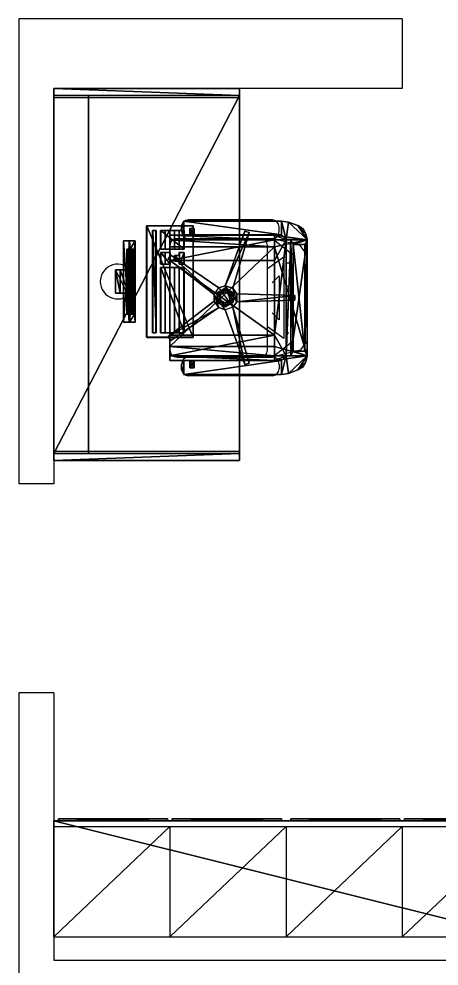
# Model space of a CAD drawing. Header units: metres. Extents: x -46 to 153, y -1 to 83.
# Drawn here: x 15.957 to 17.766, y 39.539 to 43.614 of the extents above; entities that cross this region are included whole.
import ezdxf

# ---------------------------------------------------------------- set-up
doc = ezdxf.new("R2010")
doc.units = ezdxf.units.M
doc.header["$LTSCALE"] = 0.018
for name, color, linetype in [('3DFLOOR', 3, 'Continuous'), ('3DFURNIT', 2, 'Continuous'), ('3DKITBATH', 3, 'Continuous'), ('FLOOR', 3, 'Continuous'), ('FURNITUR', 2, 'Continuous'), ('LAYER-ON', 4, 'Continuous')]:
    doc.layers.add(name, color=color, linetype=linetype)

# ---------------------------------------------------------------- blocks, each defined once
blk = doc.blocks.new('cwof243')
at = {"layer": 'FURNITUR'}
for p, q in [((0, 0), (0, -0.8)), ((1.6, 0), (0, 0)), ((0.04, 0), (0.04, -0.8)), ((1.56, -0.8), (1.56, 0)), ((1.6, -0.8), (1.6, 0)), ((0, -0.8), (1.6, -0.8))]:
    blk.add_line(p, q, dxfattribs=at)
at = {"layer": '3DFURNIT', "color": 235}
mesh = blk.add_polyface(dxfattribs=at)
corners = [(0, 0), (1.57, 0), (0.03, 0), (1.6, 0), (0, -0.8), (0.03, -0.8), (1.57, -0.8), (1.6, -0.8), (0, -0.8, 0.75), (0.03, 0, 0.75), (0, 0, 0.75), (0.03, -0.8, 0.75), (1.6, -0.8, 0.75), (1.6, 0, 0.75), (1.57, 0, 0.75), (1.57, -0.8, 0.75)]
mesh.append_faces([[corners[k] for k in face] for face in [(8, 10, 4, 4), (0, 4, 10, 10), (1, 14, 3, 3), (13, 3, 14, 14), (11, 5, 9, 9), (2, 9, 5, 5), (11, 8, 5, 5), (4, 5, 8, 8), (8, 11, 10, 10), (9, 10, 11, 11)]], dxfattribs={"vtx1": -1, "vtx2": -1, "color": 235})
mesh.append_faces([[corners[k] for k in face] for face in [(6, 15, 14, 14), (14, 1, 6, 6), (9, 2, 0, 0), (0, 10, 9, 9), (13, 12, 7, 7), (7, 3, 13, 13), (12, 15, 6, 6), (6, 7, 12, 12), (15, 12, 13, 13), (13, 14, 15, 15)]], dxfattribs={"vtx2": -1, "vtx3": -1, "color": 235})
mesh = blk.add_polyface(dxfattribs=at)
corners = [(1.57, 0, 0.72), (0.03, 0, 0.72), (0.03, -0.15, 0.3), (1.57, -0.15, 0.72), (1.57, -0.15, 0.3), (0.03, -0.15, 0.72), (1.57, -0.8, 0.72), (0.03, -0.8, 0.72), (0.03, -0.8, 0.75), (1.57, -0.8, 0.75), (1.57, 0, 0.75), (0.03, 0, 0.75)]
mesh.append_faces([[corners[k] for k in face] for face in [(2, 5, 4, 4), (3, 4, 5, 5), (8, 7, 9, 9), (6, 9, 7, 7)]], dxfattribs={"vtx1": -1, "vtx2": -1, "color": 235})
mesh.append_faces([[corners[k] for k in face] for face in [(1, 11, 10, 10), (10, 0, 1, 1), (11, 8, 9, 9), (9, 10, 11, 11)]], dxfattribs={"vtx2": -1, "vtx3": -1, "color": 235})
blk = doc.blocks.new('cwof125')
at = {"layer": '3DFURNIT', "color": 185, "extrusion": (0, -1, 0)}
for p, q in [((-0.15, 0.5, 0.6), (-0.15, 0.5125, 0.85)), ((-0.05, 0.51, 0.8), (-0.05, 0.5, 0.65)), ((0.05, 0.5, 0.65), (0.05, 0.51, 0.8)), ((0.15, 0.5, 0.6), (0.15, 0.5125, 0.85))]:
    blk.add_line(p, q, dxfattribs=at)
at = {"layer": 'FURNITUR'}
for p, q in [((-0.185, 0.59), (-0.225, 0.56)), ((-0.185, 0.59), (0.185, 0.59)), ((0.185, 0.59), (0.225, 0.56)), ((-0.225, 0.56), (-0.255, 0.44)), ((-0.255, 0.44), (-0.185, 0.53)), ((-0.185, 0.53), (0.185, 0.53)), ((0.255, 0.44), (0.185, 0.53)), ((0.225, 0.56), (0.255, 0.44)), ((-0.175, 0.49), (-0.125, 0.42)), ((-0.175, 0.49), (0.175, 0.49)), ((0.175, 0.49), (0.125, 0.42)), ((-0.285, 0.47), (-0.305, 0.47)), ((-0.095, 0.47), (-0.065, 0.44)), ((-0.095, 0.47), (0.095, 0.47)), ((0.095, 0.47), (0.065, 0.44)), ((0.285, 0.47), (0.305, 0.47)), ((-0.335, 0.44), (-0.335, 0.08)), ((-0.255, 0.03), (-0.255, 0.44)), ((0.225, 0.42), (-0.225, 0.42)), ((0.255, 0.03), (0.255, 0.44)), ((0.335, 0.44), (0.335, 0.08)), ((-0.305, 0.05), (-0.285, 0.05)), ((0.305, 0.05), (0.285, 0.05)), ((-0.225, 0), (0.225, 0))]:
    blk.add_line(p, q, dxfattribs=at)
for centre, start, end in [((-0.305, 0.44), 90, 180), ((-0.285, 0.44), 0, 90), ((0.285, 0.44), 90, 180), ((0.305, 0.44), 0, 90), ((-0.225, 0.39), 90, 180), ((0.225, 0.39), 0, 90), ((-0.305, 0.08), 180, 270), ((-0.285, 0.08), 270, 0), ((0.285, 0.08), 180, 270), ((0.305, 0.08), 270, 0), ((-0.225, 0.03), 180, 270), ((0.225, 0.03), 270, 0)]:
    blk.add_arc(centre, 0.03, start, end, dxfattribs=at)
at = {"layer": '3DFURNIT', "color": 231}
mesh = blk.add_polyface(dxfattribs=at)
corners = [(-0.2706, 0.06, 0.6), (-0.2706, 0.48, 0.6), (-0.2506, 0.5, 0.6), (-0.2506, 0.59, 0.6), (-0.2756, 0.585, 0.6), (-0.2956, 0.575, 0.6), (-0.3106, 0.55, 0.6), (-0.3256, 0.51, 0.6), (-0.3306, 0.48, 0.6), (-0.3306, 0.06, 0.6), (-0.3106, 0.05, 0.6), (-0.2906, 0.05, 0.6), (-0.2956, 0.575, 0.64), (-0.2756, 0.585, 0.64), (-0.3106, 0.55, 0.64), (-0.3256, 0.51, 0.64), (-0.2506, 0.5, 0.64), (-0.2506, 0.59, 0.64), (-0.2987, 0.085, 0.6), (-0.27, 0.085, 0.6), (-0.3106, 0.05, 0.64), (-0.2906, 0.05, 0.64), (-0.3306, 0.48, 0.64), (-0.3306, 0.06, 0.64), (-0.2706, 0.06, 0.64), (-0.2706, 0.48, 0.64), (-0.27, 0.105, 0.6), (-0.2987, 0.105, 0.6), (-0.2987, 0.105, 0.45), (-0.27, 0.085, 0.4), (-0.2987, 0.085, 0.45), (-0.27, 0.105, 0.4)]
mesh.append_faces([[corners[k] for k in face] for face in [(29, 18, 30, 30), (27, 31, 28, 28)]], dxfattribs={"vtx0": -1, "vtx2": -1, "color": 231})
mesh.append_faces([[corners[k] for k in face] for face in [(14, 17, 13, 13), (16, 15, 22, 22), (22, 25, 16, 16), (17, 14, 15, 15), (15, 16, 17, 17), (25, 22, 23, 23), (23, 24, 25, 25)]], dxfattribs={"vtx0": -1, "vtx2": -1, "vtx3": -1, "color": 231})
mesh.append_faces([[corners[k] for k in face] for face in [(11, 0, 21, 21), (24, 21, 0, 0), (31, 26, 29, 29), (19, 29, 26, 26), (2, 3, 16, 16), (17, 16, 3, 3), (0, 1, 24, 24), (25, 24, 1, 1), (1, 2, 25, 25), (16, 25, 2, 2), (3, 4, 17, 17), (13, 17, 4, 4), (4, 5, 13, 13), (12, 13, 5, 5), (5, 6, 12, 12), (14, 12, 6, 6), (6, 7, 14, 14), (15, 14, 7, 7), (7, 8, 15, 15), (22, 15, 8, 8), (27, 28, 18, 18), (30, 18, 28, 28), (8, 9, 22, 22), (23, 22, 9, 9), (9, 10, 23, 23), (20, 23, 10, 10), (19, 18, 29, 29), (10, 11, 20, 20), (21, 20, 11, 11), (26, 27, 19, 19), (18, 19, 27, 27), (28, 31, 30, 30), (29, 30, 31, 31)]], dxfattribs={"vtx1": -1, "vtx2": -1, "color": 231})
mesh.append_faces([[corners[k] for k in face] for face in [(21, 24, 23, 23)]], dxfattribs={"vtx1": -1, "vtx2": -1, "vtx3": -1, "color": 231})
mesh.append_faces([[corners[k] for k in face] for face in [(13, 12, 14, 14), (23, 20, 21, 21), (27, 26, 31, 31)]], dxfattribs={"vtx2": -1, "vtx3": -1, "color": 231})
at = {"layer": '3DFURNIT', "color": 185}
mesh = blk.add_polyface(dxfattribs=at)
corners = [(0.23, 0.58, 0.95), (-0.23, 0.58, 0.95), (-0.23, 0.53, 0.95), (0.23, 0.53, 0.95), (0.25, 0.59, 0.93), (-0.25, 0.59, 0.93), (0.25, 0.52, 0.93), (-0.25, 0.52, 0.93), (-0.16, 0.45, 0.42), (-0.25, 0.45, 0.45), (-0.25, 0.5, 0.6), (-0.27, 0.45, 0.45), (-0.22, 0.45, 0.35), (-0.27, 0.45, 0.4), (-0.25, 0.59, 0.6), (-0.25, 0.45, 0.37), (0.27, 0.45, 0.45), (0.16, 0.45, 0.42), (0.25, 0.45, 0.45), (0.25, 0.5, 0.6), (0.27, 0.45, 0.4), (0.25, 0.45, 0.37), (0.21, 0.45, 0.35), (0.25, 0.59, 0.6), (-0.27, 0, 0.45), (-0.25, 0, 0.45), (-0.25, 0, 0.37), (-0.27, 0, 0.4), (-0.22, 0, 0.35), (-0.16, 0, 0.42), (0.27, 0, 0.45), (0.25, 0, 0.45), (0.16, 0, 0.42), (0.21, 0, 0.35), (0.25, 0, 0.37), (0.27, 0, 0.4)]
mesh.append_faces([[corners[k] for k in face] for face in [(32, 35, 31, 31)]], dxfattribs={"vtx0": -1, "vtx1": -1, "vtx2": -1, "color": 185})
mesh.append_faces([[corners[k] for k in face] for face in [(28, 29, 27, 27), (35, 32, 33, 33)]], dxfattribs={"vtx0": -1, "vtx1": -1, "vtx2": -1, "vtx3": -1, "color": 185})
mesh.append_faces([[corners[k] for k in face] for face in [(3, 4, 0, 0), (5, 0, 4, 4), (5, 2, 1, 1), (3, 7, 6, 6), (12, 23, 22, 22), (27, 15, 26, 26), (26, 12, 28, 28), (33, 21, 34, 34), (34, 20, 35, 35), (31, 17, 32, 32), (29, 9, 25, 25), (14, 11, 10, 10), (15, 14, 12, 12), (23, 16, 20, 20), (21, 23, 20, 20)]], dxfattribs={"vtx0": -1, "vtx2": -1, "color": 185})
mesh.append_faces([[corners[k] for k in face] for face in [(27, 29, 25, 25)]], dxfattribs={"vtx0": -1, "vtx2": -1, "vtx3": -1, "color": 185})
mesh.append_faces([[corners[k] for k in face] for face in [(7, 2, 5, 5), (2, 7, 3, 3), (5, 14, 7, 7), (10, 7, 14, 14), (4, 6, 5, 5), (7, 5, 6, 6), (8, 17, 10, 10), (19, 10, 17, 17), (13, 11, 14, 14), (13, 14, 15, 15), (30, 31, 35, 35)]], dxfattribs={"vtx1": -1, "vtx2": -1, "color": 185})
mesh.append_faces([[corners[k] for k in face] for face in [(28, 33, 29, 29), (32, 29, 33, 33)]], dxfattribs={"vtx1": -1, "vtx2": -1, "vtx3": -1, "color": 185})
mesh.append_faces([[corners[k] for k in face] for face in [(8, 10, 9, 9), (18, 16, 19, 19), (9, 10, 11, 11), (17, 18, 19, 19)]], dxfattribs={"vtx2": -1, "color": 185})
mesh.append_faces([[corners[k] for k in face] for face in [(3, 6, 4, 4), (5, 1, 0, 0), (29, 32, 17, 17), (17, 8, 29, 29), (31, 30, 16, 16), (16, 18, 31, 31), (24, 25, 9, 9), (9, 11, 24, 24), (2, 3, 0, 0), (0, 1, 2, 2), (30, 35, 20, 20), (20, 16, 30, 30), (23, 4, 6, 6), (6, 19, 23, 23), (27, 24, 11, 11), (11, 13, 27, 27), (4, 23, 14, 14), (14, 5, 4, 4), (33, 28, 12, 12), (12, 22, 33, 33), (19, 6, 7, 7), (7, 10, 19, 19), (12, 14, 23, 23), (27, 13, 15, 15), (26, 15, 12, 12), (33, 22, 21, 21), (34, 21, 20, 20), (31, 18, 17, 17), (29, 8, 9, 9), (23, 19, 16, 16), (21, 22, 23, 23), (25, 24, 27, 27), (27, 26, 28, 28), (33, 34, 35, 35)]], dxfattribs={"vtx2": -1, "vtx3": -1, "color": 185})
at = {"layer": '3DFURNIT', "color": 231}
mesh = blk.add_polyface(dxfattribs=at)
corners = [(0.27, 0.06, 0.6), (0.27, 0.48, 0.6), (0.25, 0.5, 0.6), (0.25, 0.59, 0.6), (0.275, 0.585, 0.6), (0.295, 0.575, 0.6), (0.31, 0.55, 0.6), (0.325, 0.51, 0.6), (0.33, 0.48, 0.6), (0.33, 0.06, 0.6), (0.31, 0.05, 0.6), (0.29, 0.05, 0.6), (0.295, 0.575, 0.64), (0.275, 0.585, 0.64), (0.31, 0.55, 0.64), (0.25, 0.5, 0.64), (0.325, 0.51, 0.64), (0.25, 0.59, 0.64), (0.2727, 0.085, 0.6), (0.3013, 0.085, 0.6), (0.31, 0.05, 0.64), (0.29, 0.05, 0.64), (0.33, 0.48, 0.64), (0.27, 0.06, 0.64), (0.33, 0.06, 0.64), (0.27, 0.48, 0.64), (0.2727, 0.105, 0.6), (0.3013, 0.105, 0.6), (0.3013, 0.105, 0.45), (0.3013, 0.085, 0.45), (0.2727, 0.085, 0.4), (0.2727, 0.105, 0.4)]
mesh.append_faces([[corners[k] for k in face] for face in [(17, 14, 13, 13), (16, 15, 22, 22), (25, 22, 15, 15), (14, 17, 16, 16), (15, 16, 17, 17), (22, 25, 24, 24), (23, 24, 25, 25)]], dxfattribs={"vtx0": -1, "vtx1": -1, "vtx2": -1, "color": 231})
mesh.append_faces([[corners[k] for k in face] for face in [(19, 30, 29, 29), (31, 27, 28, 28)]], dxfattribs={"vtx0": -1, "vtx2": -1, "color": 231})
mesh.append_faces([[corners[k] for k in face] for face in [(12, 13, 14, 14), (20, 24, 21, 21), (26, 27, 31, 31)]], dxfattribs={"vtx1": -1, "vtx2": -1, "color": 231})
mesh.append_faces([[corners[k] for k in face] for face in [(23, 21, 24, 24)]], dxfattribs={"vtx1": -1, "vtx2": -1, "vtx3": -1, "color": 231})
mesh.append_faces([[corners[k] for k in face] for face in [(0, 11, 21, 21), (21, 23, 0, 0), (26, 31, 30, 30), (30, 18, 26, 26), (3, 2, 15, 15), (15, 17, 3, 3), (1, 0, 23, 23), (23, 25, 1, 1), (2, 1, 25, 25), (25, 15, 2, 2), (4, 3, 17, 17), (17, 13, 4, 4), (5, 4, 13, 13), (13, 12, 5, 5), (6, 5, 12, 12), (12, 14, 6, 6), (7, 6, 14, 14), (14, 16, 7, 7), (8, 7, 16, 16), (16, 22, 8, 8), (28, 27, 19, 19), (19, 29, 28, 28), (9, 8, 22, 22), (22, 24, 9, 9), (10, 9, 24, 24), (24, 20, 10, 10), (19, 18, 30, 30), (11, 10, 20, 20), (20, 21, 11, 11), (27, 26, 18, 18), (18, 19, 27, 27), (31, 28, 29, 29), (29, 30, 31, 31)]], dxfattribs={"vtx2": -1, "vtx3": -1, "color": 231})
at = {"layer": '3DFURNIT', "color": 210}
mesh = blk.add_polyface(dxfattribs=at)
corners = [(-0.2811, 0.341), (-0.2873, 0.322), (-0.0517, 0.238), (-0.0427, 0.2101), (-0.1839, 0.0037), (-0.1677, -0.0081), (-0.015, 0.19), (0.0143, 0.19), (0.167, -0.0081), (0.1832, 0.0037), (0.042, 0.2101), (0.0511, 0.238), (0.2866, 0.322), (0.2805, 0.341), (0.0405, 0.2705), (0.0168, 0.2878), (0.0097, 0.5378), (-0.0103, 0.5378), (-0.0174, 0.2878), (-0.0412, 0.2705), (0.1832, 0.0037, 0.05), (0.0143, 0.19, 0.05), (0.167, -0.0081, 0.05), (0.042, 0.2101, 0.05), (0.0097, 0.5378, 0.05), (-0.0103, 0.5378, 0.05), (0.2805, 0.341, 0.05), (0.0511, 0.238, 0.05), (0.2866, 0.322, 0.05), (0.0405, 0.2705, 0.05), (-0.0174, 0.2878, 0.05), (0.0168, 0.2878, 0.05), (-0.2873, 0.322, 0.05), (-0.0412, 0.2705, 0.05), (-0.2811, 0.341, 0.05), (-0.0517, 0.238, 0.05), (-0.1677, -0.0081, 0.05), (-0.0427, 0.2101, 0.05), (-0.1839, 0.0037, 0.05), (-0.015, 0.19, 0.05)]
mesh.append_faces([[corners[k] for k in face] for face in [(35, 31, 33, 33)]], dxfattribs={"vtx0": -1, "vtx1": -1, "vtx2": -1, "vtx3": -1, "color": 210})
mesh.append_faces([[corners[k] for k in face] for face in [(19, 0, 33, 33), (34, 33, 0, 0), (0, 1, 34, 34), (32, 34, 1, 1), (1, 2, 32, 32), (35, 32, 2, 2), (2, 3, 35, 35), (37, 35, 3, 3), (3, 4, 37, 37), (38, 37, 4, 4), (4, 5, 38, 38), (36, 38, 5, 5), (5, 6, 36, 36), (39, 36, 6, 6), (6, 7, 39, 39), (21, 39, 7, 7), (7, 8, 21, 21), (22, 21, 8, 8), (8, 9, 22, 22), (20, 22, 9, 9), (9, 10, 20, 20), (23, 20, 10, 10), (10, 11, 23, 23), (27, 23, 11, 11), (11, 12, 27, 27), (28, 27, 12, 12), (12, 13, 28, 28), (26, 28, 13, 13), (13, 14, 26, 26), (29, 26, 14, 14), (14, 15, 29, 29), (31, 29, 15, 15), (15, 16, 31, 31), (24, 31, 16, 16), (16, 17, 24, 24), (25, 24, 17, 17), (17, 18, 25, 25), (30, 25, 18, 18), (18, 19, 30, 30), (33, 30, 19, 19), (20, 23, 22, 22), (26, 29, 28, 28), (27, 28, 29, 29), (32, 35, 34, 34), (36, 39, 38, 38), (37, 38, 39, 39)]], dxfattribs={"vtx1": -1, "vtx2": -1, "color": 210})
mesh.append_faces([[corners[k] for k in face] for face in [(39, 21, 23, 23), (21, 22, 23, 23), (25, 30, 31, 31), (29, 31, 35, 35), (30, 33, 31, 31), (33, 34, 35, 35)]], dxfattribs={"vtx1": -1, "vtx2": -1, "vtx3": -1, "color": 210})
mesh.append_faces([[corners[k] for k in face] for face in [(23, 27, 39, 39), (31, 24, 25, 25), (35, 37, 29, 29)]], dxfattribs={"vtx2": -1, "vtx3": -1, "color": 210})
mesh = blk.add_polyface(dxfattribs=at)
corners = [(-0.013, 0.2178, 0.05), (-0.013, 0.2178, 0.26), (-0.013, 0.2178, 0.12), (-0.013, 0.2178, 0.19), (-0.013, 0.2178, 0.33), (-0.0217, 0.2028, 0.07), (-0.0217, 0.2028, 0.28), (-0.0217, 0.2028, 0.14), (-0.0217, 0.2028, 0.21), (-0.0217, 0.2028, 0.35), (-0.0217, 0.2028, 0.1), (-0.013, 0.2178, 0.12), (-0.0217, 0.2028, 0.31), (-0.013, 0.2178, 0.33), (-0.0217, 0.2028, 0.17), (-0.013, 0.2178, 0.19), (-0.0217, 0.2028, 0.24), (-0.013, 0.2178, 0.26), (-0.0217, 0.2028, 0.38), (-0.013, 0.2178, 0.4), (0.0097, 0.2178, 0.05), (0.0097, 0.2178, 0.26), (0.0097, 0.2178, 0.12), (0.0097, 0.2178, 0.19), (0.0097, 0.2178, 0.33), (0.0183, 0.2028, 0.07), (0.0183, 0.2028, 0.28), (0.0183, 0.2028, 0.14), (0.0183, 0.2028, 0.21), (0.0183, 0.2028, 0.35), (0.0183, 0.2028, 0.1), (0.0097, 0.2178, 0.12), (0.0183, 0.2028, 0.31), (0.0097, 0.2178, 0.33), (0.0183, 0.2028, 0.17), (0.0097, 0.2178, 0.19), (0.0183, 0.2028, 0.24), (0.0097, 0.2178, 0.26), (0.0183, 0.2028, 0.38), (0.0097, 0.2178, 0.4), (0.021, 0.2374, 0.05), (0.021, 0.2374, 0.26), (0.021, 0.2374, 0.12), (0.021, 0.2374, 0.19), (0.021, 0.2374, 0.33), (0.0383, 0.2374, 0.07), (0.0383, 0.2374, 0.28), (0.0383, 0.2374, 0.14), (0.0383, 0.2374, 0.21), (0.0383, 0.2374, 0.35), (0.0383, 0.2374, 0.1), (0.021, 0.2374, 0.12), (0.0383, 0.2374, 0.31), (0.021, 0.2374, 0.33), (0.0383, 0.2374, 0.17), (0.021, 0.2374, 0.19), (0.0383, 0.2374, 0.24), (0.021, 0.2374, 0.26), (0.0383, 0.2374, 0.38), (0.021, 0.2374, 0.4), (0.0097, 0.2571, 0.05), (0.0097, 0.2571, 0.26), (0.0097, 0.2571, 0.12), (0.0097, 0.2571, 0.19), (0.0097, 0.2571, 0.33), (0.0183, 0.2721, 0.07), (0.0183, 0.2721, 0.28), (0.0183, 0.2721, 0.14), (0.0183, 0.2721, 0.21), (0.0183, 0.2721, 0.35), (0.0183, 0.2721, 0.1), (0.0097, 0.2571, 0.12), (0.0183, 0.2721, 0.31), (0.0097, 0.2571, 0.33), (0.0183, 0.2721, 0.17), (0.0097, 0.2571, 0.19), (0.0183, 0.2721, 0.24), (0.0097, 0.2571, 0.26), (0.0183, 0.2721, 0.38), (0.0097, 0.2571, 0.4), (-0.013, 0.2571, 0.05), (-0.0244, 0.2374, 0.05), (-0.013, 0.2571, 0.26), (-0.0244, 0.2374, 0.26), (-0.013, 0.2571, 0.12), (-0.0244, 0.2374, 0.12), (-0.013, 0.2571, 0.19), (-0.0244, 0.2374, 0.19), (-0.013, 0.2571, 0.33), (-0.0244, 0.2374, 0.33), (-0.0217, 0.2721, 0.07), (-0.0417, 0.2374, 0.07), (-0.0217, 0.2721, 0.28), (-0.0417, 0.2374, 0.28), (-0.0417, 0.2374, 0.14), (-0.0217, 0.2721, 0.14), (-0.0417, 0.2374, 0.21), (-0.0217, 0.2721, 0.21), (-0.0217, 0.2721, 0.35), (-0.0417, 0.2374, 0.35), (-0.0417, 0.2374, 0.1), (-0.0217, 0.2721, 0.1), (-0.0244, 0.2374, 0.12), (-0.013, 0.2571, 0.12), (-0.0217, 0.2721, 0.31), (-0.013, 0.2571, 0.33), (-0.0417, 0.2374, 0.31), (-0.0244, 0.2374, 0.33), (-0.0217, 0.2721, 0.17), (-0.013, 0.2571, 0.19), (-0.0417, 0.2374, 0.17), (-0.0244, 0.2374, 0.19), (-0.0217, 0.2721, 0.24), (-0.013, 0.2571, 0.26), (-0.0417, 0.2374, 0.24), (-0.0244, 0.2374, 0.26), (-0.0217, 0.2721, 0.38), (-0.013, 0.2571, 0.4), (-0.0417, 0.2374, 0.38), (-0.0244, 0.2374, 0.4)]
mesh.append_faces([[corners[k] for k in face] for face in [(91, 0, 5, 5), (93, 1, 6, 6), (94, 2, 7, 7), (96, 3, 8, 8), (99, 4, 9, 9), (100, 5, 10, 10), (106, 6, 12, 12), (110, 7, 14, 14), (114, 8, 16, 16), (118, 9, 18, 18), (102, 10, 11, 11), (107, 12, 13, 13), (111, 14, 15, 15), (115, 16, 17, 17), (119, 18, 19, 19), (5, 20, 25, 25), (6, 21, 26, 26), (7, 22, 27, 27), (8, 23, 28, 28), (9, 24, 29, 29), (11, 30, 31, 31), (13, 32, 33, 33), (14, 35, 15, 15), (17, 36, 37, 37), (18, 39, 19, 19), (25, 40, 45, 45), (26, 41, 46, 46), (27, 42, 47, 47), (28, 43, 48, 48), (29, 44, 49, 49), (30, 45, 50, 50), (32, 46, 52, 52), (34, 47, 54, 54), (28, 56, 36, 36), (38, 49, 58, 58), (31, 50, 51, 51), (33, 52, 53, 53), (35, 54, 55, 55), (37, 56, 57, 57), (39, 58, 59, 59), (45, 60, 65, 65), (46, 61, 66, 66), (47, 62, 67, 67), (48, 63, 68, 68), (49, 64, 69, 69), (50, 65, 70, 70), (52, 66, 72, 72), (54, 67, 74, 74), (56, 68, 76, 76), (58, 69, 78, 78), (51, 70, 71, 71), (53, 72, 73, 73), (55, 74, 75, 75), (57, 76, 77, 77), (59, 78, 79, 79), (65, 80, 90, 90), (61, 92, 66, 66), (62, 95, 67, 67), (68, 86, 97, 97), (64, 98, 69, 69), (70, 103, 71, 71), (73, 104, 105, 105), (75, 108, 109, 109), (77, 112, 113, 113), (79, 116, 117, 117), (90, 81, 91, 91), (92, 83, 93, 93), (95, 85, 94, 94), (97, 87, 96, 96), (98, 89, 99, 99), (101, 91, 100, 100), (104, 93, 106, 106), (116, 99, 118, 118), (101, 102, 103, 103), (105, 106, 107, 107), (109, 110, 111, 111), (113, 114, 115, 115), (117, 118, 119, 119)]], dxfattribs={"vtx0": -1, "vtx2": -1, "color": 210})
mesh.append_faces([[corners[k] for k in face] for face in [(81, 0, 91, 91), (83, 1, 93, 93), (85, 2, 94, 94), (87, 3, 96, 96), (89, 4, 99, 99), (91, 5, 100, 100), (93, 6, 106, 106), (94, 7, 110, 110), (96, 8, 114, 114), (99, 9, 118, 118), (100, 10, 102, 102), (106, 12, 107, 107), (110, 14, 111, 111), (114, 16, 115, 115), (118, 18, 119, 119), (0, 20, 5, 5), (1, 21, 6, 6), (2, 22, 7, 7), (3, 23, 8, 8), (4, 24, 9, 9), (25, 30, 5, 5), (10, 5, 30, 30), (26, 32, 6, 6), (12, 6, 32, 32), (27, 34, 7, 7), (14, 7, 34, 34), (28, 36, 8, 8), (16, 8, 36, 36), (29, 38, 9, 9), (18, 9, 38, 38), (10, 30, 11, 11), (12, 32, 13, 13), (34, 35, 14, 14), (16, 36, 17, 17), (38, 39, 18, 18), (20, 40, 25, 25), (21, 41, 26, 26), (22, 42, 27, 27), (23, 43, 28, 28), (24, 44, 29, 29), (25, 45, 30, 30), (26, 46, 32, 32), (27, 47, 34, 34), (48, 56, 28, 28), (29, 49, 38, 38), (30, 50, 31, 31), (32, 52, 33, 33), (34, 54, 35, 35), (36, 56, 37, 37), (38, 58, 39, 39), (40, 60, 45, 45), (41, 61, 46, 46), (42, 62, 47, 47), (43, 63, 48, 48), (44, 64, 49, 49), (45, 65, 50, 50), (46, 66, 52, 52), (47, 67, 54, 54), (48, 68, 56, 56), (49, 69, 58, 58), (50, 70, 51, 51), (52, 72, 53, 53), (54, 74, 55, 55), (56, 76, 57, 57), (58, 78, 59, 59), (60, 80, 65, 65), (82, 92, 61, 61), (84, 95, 62, 62), (63, 86, 68, 68), (88, 98, 64, 64), (90, 101, 65, 65), (70, 65, 101, 101), (92, 104, 66, 66), (72, 66, 104, 104), (95, 108, 67, 67), (74, 67, 108, 108), (97, 112, 68, 68), (76, 68, 112, 112), (98, 116, 69, 69), (78, 69, 116, 116), (101, 103, 70, 70), (72, 104, 73, 73), (74, 108, 75, 75), (76, 112, 77, 77), (78, 116, 79, 79), (80, 81, 90, 90), (82, 83, 92, 92), (84, 85, 95, 95), (86, 87, 97, 97), (88, 89, 98, 98), (90, 91, 101, 101), (92, 93, 104, 104), (94, 110, 95, 95), (108, 95, 110, 110), (96, 114, 97, 97), (112, 97, 114, 114), (98, 99, 116, 116), (100, 102, 101, 101), (104, 106, 105, 105), (108, 110, 109, 109), (112, 114, 113, 113), (116, 118, 117, 117)]], dxfattribs={"vtx1": -1, "vtx2": -1, "color": 210})
blk = doc.blocks.new('cwof383')
at = {"layer": '3DFURNIT', "color": 239, "extrusion": (0, -0.099504, 0.995037)}
for p, q in [((-0.045, -0.1802, 0.0371), (0.235, -0.1802, 0.0371)), ((-0.045, -0.2001, 0.0351), (0.235, -0.2001, 0.0351)), ((0.25, -0.1802, 0.0371), (0.3, -0.1802, 0.0371)), ((0.315, -0.1802, 0.0371), (0.395, -0.1802, 0.0371)), ((0.315, -0.2001, 0.0351), (0.395, -0.2001, 0.0351)), ((-0.045, -0.22, 0.0331), (0.235, -0.22, 0.0331)), ((-0.045, -0.2399, 0.0311), (0.235, -0.2399, 0.0311)), ((0.315, -0.22, 0.0331), (0.395, -0.22, 0.0331)), ((0.315, -0.2399, 0.0311), (0.395, -0.2399, 0.0311))]:
    blk.add_line(p, q, dxfattribs=at)
at = {"layer": 'FURNITUR'}
for p, q in [((-0.0649, -0.2989), (-0.0649, -0.0989)), ((-0.0649, -0.0989), (0.4151, -0.0989)), ((0.4151, -0.0989), (0.4151, -0.2989)), ((0.4151, -0.2989), (-0.0649, -0.2989))]:
    blk.add_line(p, q, dxfattribs=at)
at = {"layer": 'FURNITUR', "color": 1}
for p, q in [((-0.0449, -0.1388, 0.0001), (-0.0449, -0.1238, 0.0001)), ((-0.0449, -0.1238, 0.0001), (0.3951, -0.1238, 0.0001)), ((-0.0449, -0.1388, 0.0001), (0.3951, -0.1388, 0.0001)), ((-0.0449, -0.2588, 0.0001), (-0.0449, -0.1588, 0.0001)), ((-0.0449, -0.1588, 0.0001), (0.2351, -0.1588, 0.0001)), ((0.2351, -0.2588, 0.0001), (0.2351, -0.1588, 0.0001)), ((0.2501, -0.1988, 0.0001), (0.2501, -0.1588, 0.0001)), ((0.2501, -0.1588, 0.0001), (0.3001, -0.1588, 0.0001)), ((0.3001, -0.1988, 0.0001), (0.3001, -0.1588, 0.0001)), ((0.3151, -0.1588, 0.0001), (0.3951, -0.1588, 0.0001)), ((0.3151, -0.2588, 0.0001), (0.3151, -0.1588, 0.0001)), ((0.3951, -0.1388, 0.0001), (0.3951, -0.1238, 0.0001)), ((0.3951, -0.2588, 0.0001), (0.3951, -0.1588, 0.0001)), ((-0.0449, -0.1788, 0.0001), (0.2351, -0.1788, 0.0001)), ((-0.0449, -0.1988, 0.0001), (0.2351, -0.1988, 0.0001)), ((0.2501, -0.1788, 0.0001), (0.3001, -0.1788, 0.0001)), ((0.2501, -0.1988, 0.0001), (0.3001, -0.1988, 0.0001)), ((0.3151, -0.1788, 0.0001), (0.3951, -0.1788, 0.0001)), ((0.3151, -0.1988, 0.0001), (0.3951, -0.1988, 0.0001)), ((-0.0449, -0.2188, 0.0001), (0.2351, -0.2188, 0.0001)), ((-0.0449, -0.2388, 0.0001), (0.2351, -0.2388, 0.0001)), ((0.2501, -0.2588, 0.0001), (0.2501, -0.2388, 0.0001)), ((0.2501, -0.2388, 0.0001), (0.2626, -0.2388, 0.0001)), ((0.2626, -0.2388, 0.0001), (0.2626, -0.2188, 0.0001)), ((0.2626, -0.2188, 0.0001), (0.2876, -0.2188, 0.0001)), ((0.2876, -0.2388, 0.0001), (0.2876, -0.2188, 0.0001)), ((0.2876, -0.2388, 0.0001), (0.3001, -0.2388, 0.0001)), ((0.3001, -0.2588, 0.0001), (0.3001, -0.2388, 0.0001)), ((0.3151, -0.2188, 0.0001), (0.3951, -0.2188, 0.0001)), ((0.3151, -0.2388, 0.0001), (0.3951, -0.2388, 0.0001)), ((-0.0449, -0.2588, 0.0001), (0.2351, -0.2588, 0.0001)), ((0.2501, -0.2588, 0.0001), (0.3001, -0.2588, 0.0001)), ((0.3151, -0.2588, 0.0001), (0.3951, -0.2588, 0.0001))]:
    blk.add_line(p, q, dxfattribs=at)
at = {"layer": 'FURNITUR'}
blk.add_lwpolyline([(0, -0.0493), (0.35, -0.0493), (0.35, 0), (0, 0)], close=True, dxfattribs=at)
for points in [[(0.125, 0), (0.125, 0.0357), (0.225, 0.0357), (0.225, 0)], [(0.35, -0.0249), (0, -0.0249)]]:
    blk.add_lwpolyline(points, dxfattribs=at)
blk.add_arc((0.175, 0.0257), 0.075, 339.9675, 200.0325, dxfattribs=at)
at = {"layer": '3DFURNIT', "color": 235}
mesh = blk.add_polyface(dxfattribs=at)
corners = [(0.125, 0.0157, 0.035), (0.125, 0.0357, 0.035), (0.225, 0.0157, 0.035), (0.225, 0.0357, 0.035), (0.125, -0.0147, 0.1461), (0.225, -0.0147, 0.1461), (0.225, -0.0214, 0.1168), (0.125, -0.0214, 0.1168), (0.225, -0.019, 0.1441), (0.125, -0.019, 0.1441)]
mesh.append_faces([[corners[k] for k in face] for face in [(5, 6, 3, 3)]], dxfattribs={"vtx0": -1, "vtx1": -1, "vtx2": -1, "color": 235})
mesh.append_faces([[corners[k] for k in face] for face in [(0, 3, 2, 2), (7, 1, 0, 0), (2, 7, 0, 0), (4, 3, 1, 1), (4, 8, 5, 5), (7, 8, 9, 9)]], dxfattribs={"vtx0": -1, "vtx2": -1, "color": 235})
mesh.append_faces([[corners[k] for k in face] for face in [(7, 4, 1, 1)]], dxfattribs={"vtx0": -1, "vtx2": -1, "vtx3": -1, "color": 235})
mesh.append_faces([[corners[k] for k in face] for face in [(0, 1, 3, 3), (7, 9, 4, 4), (2, 6, 7, 7), (4, 5, 3, 3), (5, 8, 6, 6), (6, 2, 3, 3), (4, 9, 8, 8), (7, 6, 8, 8)]], dxfattribs={"vtx2": -1, "vtx3": -1, "color": 235})
mesh = blk.add_polyface(dxfattribs=at)
corners = [(0.315, -0.018, 0.3282), (0.315, -0.028, 0.3291), (0, -0.0244, 0.0828), (0, -0.0493, 0.085), (0.315, -0.0363, 0.119), (0.315, -0.0463, 0.1199), (0, 0, 0.3618), (0, -0.0249, 0.3639), (0.035, -0.018, 0.3282), (0.035, -0.0363, 0.119), (0.035, -0.028, 0.3291), (0.035, -0.0463, 0.1199), (0.35, -0.0244, 0.0828), (0.35, -0.0493, 0.085), (0.35, 0, 0.3618), (0.35, -0.0249, 0.3639)]
mesh.append_faces([[corners[k] for k in face] for face in [(1, 15, 10, 10), (7, 10, 15, 15)]], dxfattribs={"vtx0": -1, "vtx1": -1, "vtx2": -1, "color": 235})
mesh.append_faces([[corners[k] for k in face] for face in [(9, 0, 8, 8), (14, 2, 6, 6), (10, 0, 1, 1), (3, 12, 13, 13), (0, 5, 1, 1), (6, 3, 7, 7), (5, 9, 11, 11), (15, 6, 7, 7), (9, 10, 11, 11), (13, 14, 15, 15)]], dxfattribs={"vtx0": -1, "vtx2": -1, "color": 235})
mesh.append_faces([[corners[k] for k in face] for face in [(1, 13, 15, 15), (5, 3, 13, 13), (11, 7, 3, 3)]], dxfattribs={"vtx0": -1, "vtx2": -1, "vtx3": -1, "color": 235})
mesh.append_faces([[corners[k] for k in face] for face in [(1, 5, 13, 13), (5, 11, 3, 3), (11, 10, 7, 7)]], dxfattribs={"vtx1": -1, "vtx2": -1, "vtx3": -1, "color": 235})
mesh.append_faces([[corners[k] for k in face] for face in [(9, 4, 0, 0), (14, 12, 2, 2), (10, 8, 0, 0), (3, 2, 12, 12), (0, 4, 5, 5), (6, 2, 3, 3), (5, 4, 9, 9), (15, 14, 6, 6), (9, 8, 10, 10), (13, 12, 14, 14)]], dxfattribs={"vtx2": -1, "vtx3": -1, "color": 235})
at = {"layer": '3DFURNIT', "color": 25}
mesh = blk.add_polyface(dxfattribs=at)
corners = [(0.035, -0.0313, 0.1186), (0.035, -0.0413, 0.1194), (0.035, -0.013, 0.3278), (0.035, -0.023, 0.3286), (0.315, -0.0313, 0.1186), (0.315, -0.0413, 0.1194), (0.315, -0.013, 0.3278), (0.315, -0.023, 0.3286)]
mesh.append_faces([[corners[k] for k in face] for face in [(1, 7, 3, 3), (6, 0, 2, 2), (1, 4, 5, 5), (2, 1, 3, 3), (7, 2, 3, 3), (5, 6, 7, 7)]], dxfattribs={"vtx0": -1, "vtx2": -1, "color": 25})
mesh.append_faces([[corners[k] for k in face] for face in [(1, 5, 7, 7), (6, 4, 0, 0), (1, 0, 4, 4), (2, 0, 1, 1), (7, 6, 2, 2), (5, 4, 6, 6)]], dxfattribs={"vtx2": -1, "vtx3": -1, "color": 25})
at = {"layer": '3DFURNIT', "color": 235}
mesh = blk.add_polyface(dxfattribs=at)
corners = [(0.415, -0.0991), (0.415, -0.0991, 0.04), (0.415, -0.2991, 0.02), (0.415, -0.2991), (-0.065, -0.2991, 0.02), (-0.065, -0.0991), (-0.065, -0.2991), (-0.065, -0.0991, 0.04)]
mesh.append_faces([[corners[k] for k in face] for face in [(7, 1, 5, 5), (0, 5, 1, 1), (6, 3, 4, 4), (2, 4, 3, 3), (4, 7, 6, 6), (5, 6, 7, 7)]], dxfattribs={"vtx1": -1, "vtx2": -1, "color": 235})
mesh.append_faces([[corners[k] for k in face] for face in [(2, 3, 0, 0), (0, 1, 2, 2), (4, 2, 1, 1), (1, 7, 4, 4)]], dxfattribs={"vtx2": -1, "vtx3": -1, "color": 235})
at = {"layer": '3DFURNIT', "color": 239}
mesh = blk.add_polyface(dxfattribs=at)
corners = [(-0.045, -0.125, 0.0376), (0.25, -0.1598, 0.0341), (-0.045, -0.1598, 0.0341), (0.2625, -0.2394, 0.0261), (0.2625, -0.2195, 0.0281), (0.25, -0.2394, 0.0261), (0.315, -0.1598, 0.0341), (-0.045, -0.1399, 0.0361), (0.25, -0.1996, 0.0301), (-0.045, -0.2593, 0.0241), (0.25, -0.2593, 0.0241), (0.315, -0.2593, 0.0241), (0.395, -0.125, 0.0376), (0.395, -0.1399, 0.0361), (0.3, -0.1598, 0.0341), (0.3, -0.1996, 0.0301), (0.235, -0.2593, 0.0241), (0.235, -0.1598, 0.0341), (0.3, -0.2394, 0.0261), (0.3, -0.2593, 0.0241), (0.2875, -0.2195, 0.0281), (0.2875, -0.2394, 0.0261), (0.395, -0.1598, 0.0341), (0.395, -0.2593, 0.0241), (0.2625, -0.22, 0.0331), (0.2875, -0.2399, 0.0311), (0.2875, -0.22, 0.0331), (0.2625, -0.2399, 0.0311), (0.395, -0.1404, 0.041), (0.395, -0.1255, 0.0425), (-0.045, -0.1255, 0.0425), (-0.045, -0.1404, 0.041), (0.235, -0.2598, 0.0291), (0.235, -0.1603, 0.0391), (-0.045, -0.1603, 0.0391), (-0.045, -0.2598, 0.0291), (0.3, -0.2001, 0.0351), (0.3, -0.1603, 0.0391), (0.25, -0.1603, 0.0391), (0.25, -0.2001, 0.0351), (0.395, -0.2598, 0.0291), (0.395, -0.1603, 0.0391), (0.315, -0.1603, 0.0391), (0.315, -0.2598, 0.0291), (0.3, -0.2399, 0.0311), (0.3, -0.2598, 0.0291), (0.25, -0.2399, 0.0311), (0.25, -0.2598, 0.0291)]
mesh.append_faces([[corners[k] for k in face] for face in [(30, 29, 12, 12), (30, 29, 0, 0)]], dxfattribs={"vtx0": -1, "vtx1": -1, "vtx2": -1, "color": 239})
mesh.append_faces([[corners[k] for k in face] for face in [(5, 27, 3, 3), (45, 46, 47, 47)]], dxfattribs={"vtx0": -1, "vtx2": -1, "color": 239})
mesh.append_faces([[corners[k] for k in face] for face in [(17, 2, 33, 33), (34, 33, 2, 2), (2, 9, 34, 34), (35, 34, 9, 9), (9, 16, 35, 35), (32, 35, 16, 16), (16, 17, 32, 32), (33, 32, 17, 17), (24, 27, 26, 26), (25, 26, 27, 27), (44, 46, 45, 45)]], dxfattribs={"vtx1": -1, "vtx2": -1, "color": 239})
mesh.append_faces([[corners[k] for k in face] for face in [(12, 0, 29, 29)]], dxfattribs={"vtx1": -1, "vtx2": -1, "vtx3": -1, "color": 239})
mesh.append_faces([[corners[k] for k in face] for face in [(14, 1, 38, 38), (38, 37, 14, 14), (22, 6, 42, 42), (42, 41, 22, 22), (18, 21, 25, 25), (25, 44, 18, 18), (20, 4, 24, 24), (24, 26, 20, 20), (5, 46, 27, 27), (0, 7, 31, 31), (31, 30, 0, 0), (1, 8, 39, 39), (39, 38, 1, 1), (4, 3, 27, 27), (27, 24, 4, 4), (5, 10, 47, 47), (47, 46, 5, 5), (6, 11, 43, 43), (43, 42, 6, 6), (7, 13, 28, 28), (28, 31, 7, 7), (8, 15, 36, 36), (36, 39, 8, 8), (10, 19, 45, 45), (45, 47, 10, 10), (11, 23, 40, 40), (40, 43, 11, 11), (13, 12, 29, 29), (29, 28, 13, 13), (15, 14, 37, 37), (37, 36, 15, 15), (19, 18, 44, 44), (44, 45, 19, 19), (21, 20, 26, 26), (26, 25, 21, 21), (23, 22, 41, 41), (41, 40, 23, 23), (31, 28, 29, 29), (29, 30, 31, 31), (35, 32, 33, 33), (33, 34, 35, 35), (39, 36, 37, 37), (37, 38, 39, 39), (43, 40, 41, 41), (41, 42, 43, 43)]], dxfattribs={"vtx2": -1, "vtx3": -1, "color": 239})
blk = doc.blocks.new('ART84')
at = {"layer": 'FLOOR'}
for p, q in [((0, 1), (1, 1)), ((0, 1), (0, 0)), ((1, 0), (1, 1)), ((0, 0), (0.25, 0.95)), ((0, 0.95), (1, 0.95)), ((0.25, 0), (0.5, 0.95)), ((0.25, 0.95), (0.25, 0)), ((0.5, 0), (0.75, 0.95)), ((0.5, 0.95), (0.5, 0)), ((0.75, 0), (1, 0.95)), ((0.75, 0.95), (0.75, 0)), ((0, 0), (1, 0))]:
    blk.add_line(p, q, dxfattribs=at)
at = {"layer": '3DFLOOR', "color": 239}
mesh = blk.add_polyface(dxfattribs=at)
corners = [(1, 0, 0), (1, 0, 1), (1, 1, 1), (1, 1), (0, 0, 1), (0, 1), (0, 0), (0, 1, 1)]
mesh.append_faces([[corners[k] for k in face] for face in [(1, 3, 2, 2)]], dxfattribs={"vtx0": -1, "vtx2": -1, "color": 239})
mesh.append_faces([[corners[k] for k in face] for face in [(4, 1, 7, 7), (2, 7, 1, 1), (4, 7, 6, 6), (5, 6, 7, 7)]], dxfattribs={"vtx1": -1, "vtx2": -1, "color": 239})
mesh.append_faces([[corners[k] for k in face] for face in [(1, 0, 3, 3), (3, 5, 7, 7), (7, 2, 3, 3)]], dxfattribs={"vtx2": -1, "vtx3": -1, "color": 239})
at = {"layer": '3DKITBATH', "color": 235}
mesh = blk.add_polyface(dxfattribs=at)
corners = [(0.245, 1, 0.775), (0.245, 1.0176, 0.775), (0.01, 1.0176, 0.775), (0.01, 1, 0.775), (0.245, 1.0176, 0.975), (0.01, 1.0176, 0.975), (0.01, 1, 0.975), (0.245, 1, 0.975)]
mesh.append_faces([[corners[k] for k in face] for face in [(5, 4, 2, 2), (1, 2, 4, 4), (1, 0, 2, 2), (3, 2, 0, 0), (4, 7, 1, 1), (0, 1, 7, 7)]], dxfattribs={"vtx1": -1, "vtx2": -1, "color": 235})
mesh.append_faces([[corners[k] for k in face] for face in [(6, 5, 2, 2), (2, 3, 6, 6), (7, 4, 5, 5), (5, 6, 7, 7)]], dxfattribs={"vtx2": -1, "vtx3": -1, "color": 235})
mesh = blk.add_polyface(dxfattribs=at)
corners = [(0.245, 1, 0.025), (0.245, 1.0176, 0.025), (0.01, 1.0176, 0.025), (0.01, 1, 0.025), (0.245, 1.0176, 0.75), (0.01, 1.0176, 0.75), (0.01, 1, 0.75), (0.245, 1, 0.75)]
mesh.append_faces([[corners[k] for k in face] for face in [(5, 4, 2, 2), (1, 2, 4, 4), (1, 0, 2, 2), (3, 2, 0, 0), (4, 7, 1, 1), (0, 1, 7, 7)]], dxfattribs={"vtx1": -1, "vtx2": -1, "color": 235})
mesh.append_faces([[corners[k] for k in face] for face in [(6, 5, 2, 2), (2, 3, 6, 6), (7, 4, 5, 5), (5, 6, 7, 7)]], dxfattribs={"vtx2": -1, "vtx3": -1, "color": 235})
mesh = blk.add_polyface(dxfattribs=at)
corners = [(0.49, 1, 0.775), (0.49, 1.0176, 0.775), (0.255, 1.0176, 0.775), (0.255, 1, 0.775), (0.49, 1.0176, 0.975), (0.255, 1.0176, 0.975), (0.255, 1, 0.975), (0.49, 1, 0.975)]
mesh.append_faces([[corners[k] for k in face] for face in [(5, 4, 2, 2), (1, 2, 4, 4), (1, 0, 2, 2), (3, 2, 0, 0), (4, 7, 1, 1), (0, 1, 7, 7)]], dxfattribs={"vtx1": -1, "vtx2": -1, "color": 235})
mesh.append_faces([[corners[k] for k in face] for face in [(6, 5, 2, 2), (2, 3, 6, 6), (7, 4, 5, 5), (5, 6, 7, 7)]], dxfattribs={"vtx2": -1, "vtx3": -1, "color": 235})
mesh = blk.add_polyface(dxfattribs=at)
corners = [(0.49, 1, 0.025), (0.49, 1.0176, 0.025), (0.255, 1.0176, 0.025), (0.255, 1, 0.025), (0.49, 1.0176, 0.75), (0.255, 1.0176, 0.75), (0.255, 1, 0.75), (0.49, 1, 0.75)]
mesh.append_faces([[corners[k] for k in face] for face in [(5, 4, 2, 2), (1, 2, 4, 4), (1, 0, 2, 2), (3, 2, 0, 0), (4, 7, 1, 1), (0, 1, 7, 7)]], dxfattribs={"vtx1": -1, "vtx2": -1, "color": 235})
mesh.append_faces([[corners[k] for k in face] for face in [(6, 5, 2, 2), (2, 3, 6, 6), (7, 4, 5, 5), (5, 6, 7, 7)]], dxfattribs={"vtx2": -1, "vtx3": -1, "color": 235})
mesh = blk.add_polyface(dxfattribs=at)
corners = [(0.745, 1, 0.025), (0.745, 1.0176, 0.025), (0.51, 1.0176, 0.025), (0.51, 1, 0.025), (0.745, 1.0176, 0.75), (0.51, 1.0176, 0.75), (0.51, 1, 0.75), (0.745, 1, 0.75)]
mesh.append_faces([[corners[k] for k in face] for face in [(5, 4, 2, 2), (1, 2, 4, 4), (1, 0, 2, 2), (3, 2, 0, 0), (4, 7, 1, 1), (0, 1, 7, 7)]], dxfattribs={"vtx1": -1, "vtx2": -1, "color": 235})
mesh.append_faces([[corners[k] for k in face] for face in [(6, 5, 2, 2), (2, 3, 6, 6), (7, 4, 5, 5), (5, 6, 7, 7)]], dxfattribs={"vtx2": -1, "vtx3": -1, "color": 235})
mesh = blk.add_polyface(dxfattribs=at)
corners = [(0.745, 1, 0.775), (0.745, 1.0176, 0.775), (0.51, 1.0176, 0.775), (0.51, 1, 0.775), (0.745, 1.0176, 0.975), (0.51, 1.0176, 0.975), (0.51, 1, 0.975), (0.745, 1, 0.975)]
mesh.append_faces([[corners[k] for k in face] for face in [(5, 4, 2, 2), (1, 2, 4, 4), (1, 0, 2, 2), (3, 2, 0, 0), (4, 7, 1, 1), (0, 1, 7, 7)]], dxfattribs={"vtx1": -1, "vtx2": -1, "color": 235})
mesh.append_faces([[corners[k] for k in face] for face in [(6, 5, 2, 2), (2, 3, 6, 6), (7, 4, 5, 5), (5, 6, 7, 7)]], dxfattribs={"vtx2": -1, "vtx3": -1, "color": 235})
mesh = blk.add_polyface(dxfattribs=at)
corners = [(0.99, 1, 0.025), (0.99, 1.0176, 0.025), (0.755, 1.0176, 0.025), (0.755, 1, 0.025), (0.99, 1.0176, 0.75), (0.755, 1.0176, 0.75), (0.755, 1, 0.75), (0.99, 1, 0.75)]
mesh.append_faces([[corners[k] for k in face] for face in [(5, 4, 2, 2), (1, 2, 4, 4), (1, 0, 2, 2), (3, 2, 0, 0), (4, 7, 1, 1), (0, 1, 7, 7)]], dxfattribs={"vtx1": -1, "vtx2": -1, "color": 235})
mesh.append_faces([[corners[k] for k in face] for face in [(6, 5, 2, 2), (2, 3, 6, 6), (7, 4, 5, 5), (5, 6, 7, 7)]], dxfattribs={"vtx2": -1, "vtx3": -1, "color": 235})
mesh = blk.add_polyface(dxfattribs=at)
corners = [(0.99, 1, 0.775), (0.99, 1.0176, 0.775), (0.755, 1.0176, 0.775), (0.755, 1, 0.775), (0.99, 1.0176, 0.975), (0.755, 1.0176, 0.975), (0.755, 1, 0.975), (0.99, 1, 0.975)]
mesh.append_faces([[corners[k] for k in face] for face in [(5, 4, 2, 2), (1, 2, 4, 4), (1, 0, 2, 2), (3, 2, 0, 0), (4, 7, 1, 1), (0, 1, 7, 7)]], dxfattribs={"vtx1": -1, "vtx2": -1, "color": 235})
mesh.append_faces([[corners[k] for k in face] for face in [(6, 5, 2, 2), (2, 3, 6, 6), (7, 4, 5, 5), (5, 6, 7, 7)]], dxfattribs={"vtx2": -1, "vtx3": -1, "color": 235})

msp = doc.modelspace()

# ---------------------------------------------------------------- linework, layer by layer
for p, q in [((17.6073, 43.6141), (15.9573, 43.6141)), ((15.9573, 43.6141), (15.9573, 43.3141)), ((17.6073, 43.6141), (17.6073, 43.3141)), ((15.9573, 43.3141), (15.9573, 41.6141)), ((17.6073, 43.3141), (16.1073, 43.3141)), ((16.1073, 43.3141), (16.1073, 41.6141)), ((16.1073, 41.6141), (15.9573, 41.6141)), ((16.1073, 40.7141), (15.9573, 40.7141)), ((15.9573, 40.7141), (15.9573, 38.7141)), ((16.1073, 40.7141), (16.1073, 39.5641)), ((16.1073, 39.5641), (19.8073, 39.5641))]:
    msp.add_line(p, q)

# ---------------------------------------------------------------- block references
at = {"layer": 'LAYER-ON'}
for name, p, rotation in [('cwof243', (16.1073, 41.7141), 90), ('cwof125', (16.6073, 42.4141), 270), ('cwof383', (16.4081, 42.3091, 0.75), 90)]:
    msp.add_blockref(name, p, dxfattribs=dict(at, rotation=rotation))
at = {"layer": 'LAYER-ON', "xscale": 2, "yscale": 0.5, "zscale": 2.5}
msp.add_blockref('ART84', (16.1073, 39.6641), dxfattribs=at)

doc.saveas('drawing.dxf')
